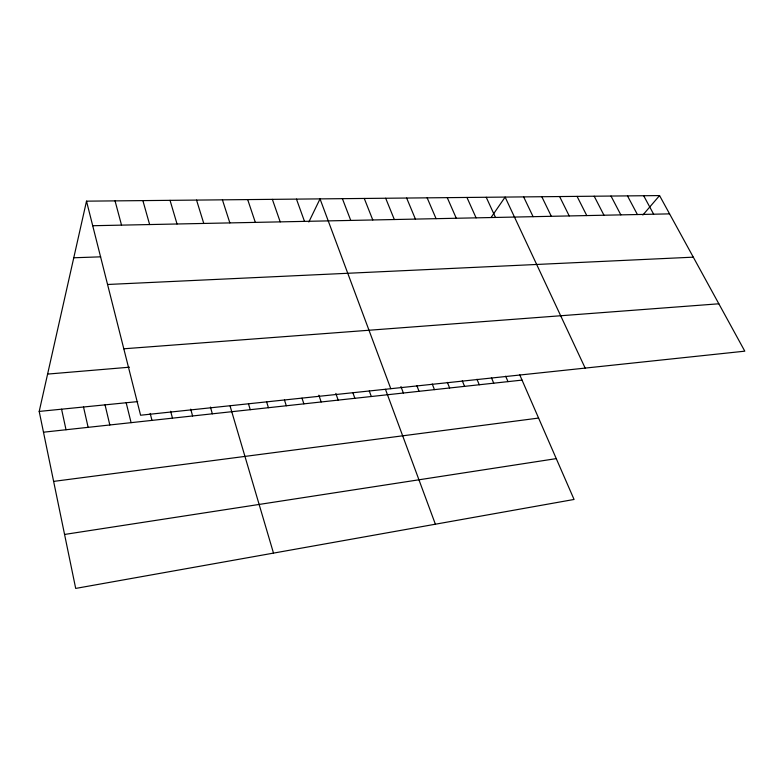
<?xml version="1.0" encoding="UTF-8"?>
<svg xmlns="http://www.w3.org/2000/svg" width="784" height="784" viewBox="0 0 784 784"><rect width="100%" height="100%" fill="white"/><g stroke="black" fill="none" stroke-linecap="round" stroke-linejoin="round"><path stroke-width="1.18" d="M519.694 374.723L574.064 499.457L75.695 588.421L39.2 411.424L86.505 201.155L659.56 195.579L744.8 351.173L140.591 415.226L86.505 201.155M308.837 221.99L320.029 198.881L390.785 388.707M491.254 217.217L505.121 197.088L585.178 368.098M642.86 215.022L659.56 195.579M64.562 534.453L556.258 458.62M53.626 481.396L538.588 418.068M43.483 432.2L522.036 380.103M39.2 411.424L137.69 401.604M47.599 374.086L129.478 367.206M123.803 348.792L718.84 303.79M107.555 284.484L693.291 257.162M73.774 257.769L100.685 256.838M92.718 225.723L669.575 213.875M643.674 195.735L653.64 214.199M627.494 195.892L637.392 214.532M611.001 196.049L620.84 214.875M594.194 196.216L603.964 215.218M577.073 196.382L586.765 215.571M559.609 196.549L569.223 215.933M541.803 196.725L551.338 216.306M523.643 196.902L533.091 216.678M486.227 197.264L495.478 217.452M466.941 197.45L476.084 217.854M447.252 197.646L456.288 218.256M505.67 376.202L507.993 381.632M427.153 197.842L436.071 218.667M491.431 377.712L493.734 383.18M406.641 198.038L415.422 219.099M476.966 379.24L479.259 384.758M462.286 380.799L464.559 386.355M385.679 198.244L394.332 219.53M447.37 382.376L449.624 387.982M364.266 198.45L372.782 219.971M432.229 383.974L434.454 389.638M416.843 385.61L419.038 391.314M342.392 198.666L350.752 220.422M400.938 386.541L403.378 393.019M385.454 389.305L435.385 524.212M369.303 391.02L371.293 396.508M296.47 199.116L304.496 221.372M352.898 392.755L354.858 398.301M272.362 199.352L280.202 221.872M335.826 393.411L338.149 400.124M318.863 395.195L321.156 401.967M247.685 199.587L255.329 222.382M301.997 398.154L303.878 403.848M222.421 199.832L229.859 222.911M284.465 400.016L286.307 405.759M266.619 401.908L268.432 407.709M196.549 200.087L203.771 223.45M248.469 403.829L250.253 409.689M170.04 200.341L177.037 223.999M230.114 406.132L273.498 553.112M210.426 407.072L212.356 413.815M142.884 200.606L149.626 224.557M190.718 409.15L192.599 415.971M115.052 200.88L121.53 225.135M170.638 411.277L172.48 418.156M150.195 413.433L151.978 420.391M126.175 402.751L131.104 422.664M105.046 404.858L109.819 424.977M83.516 407.004L88.131 427.339M61.573 409.189L66.023 429.75"/></g></svg>
